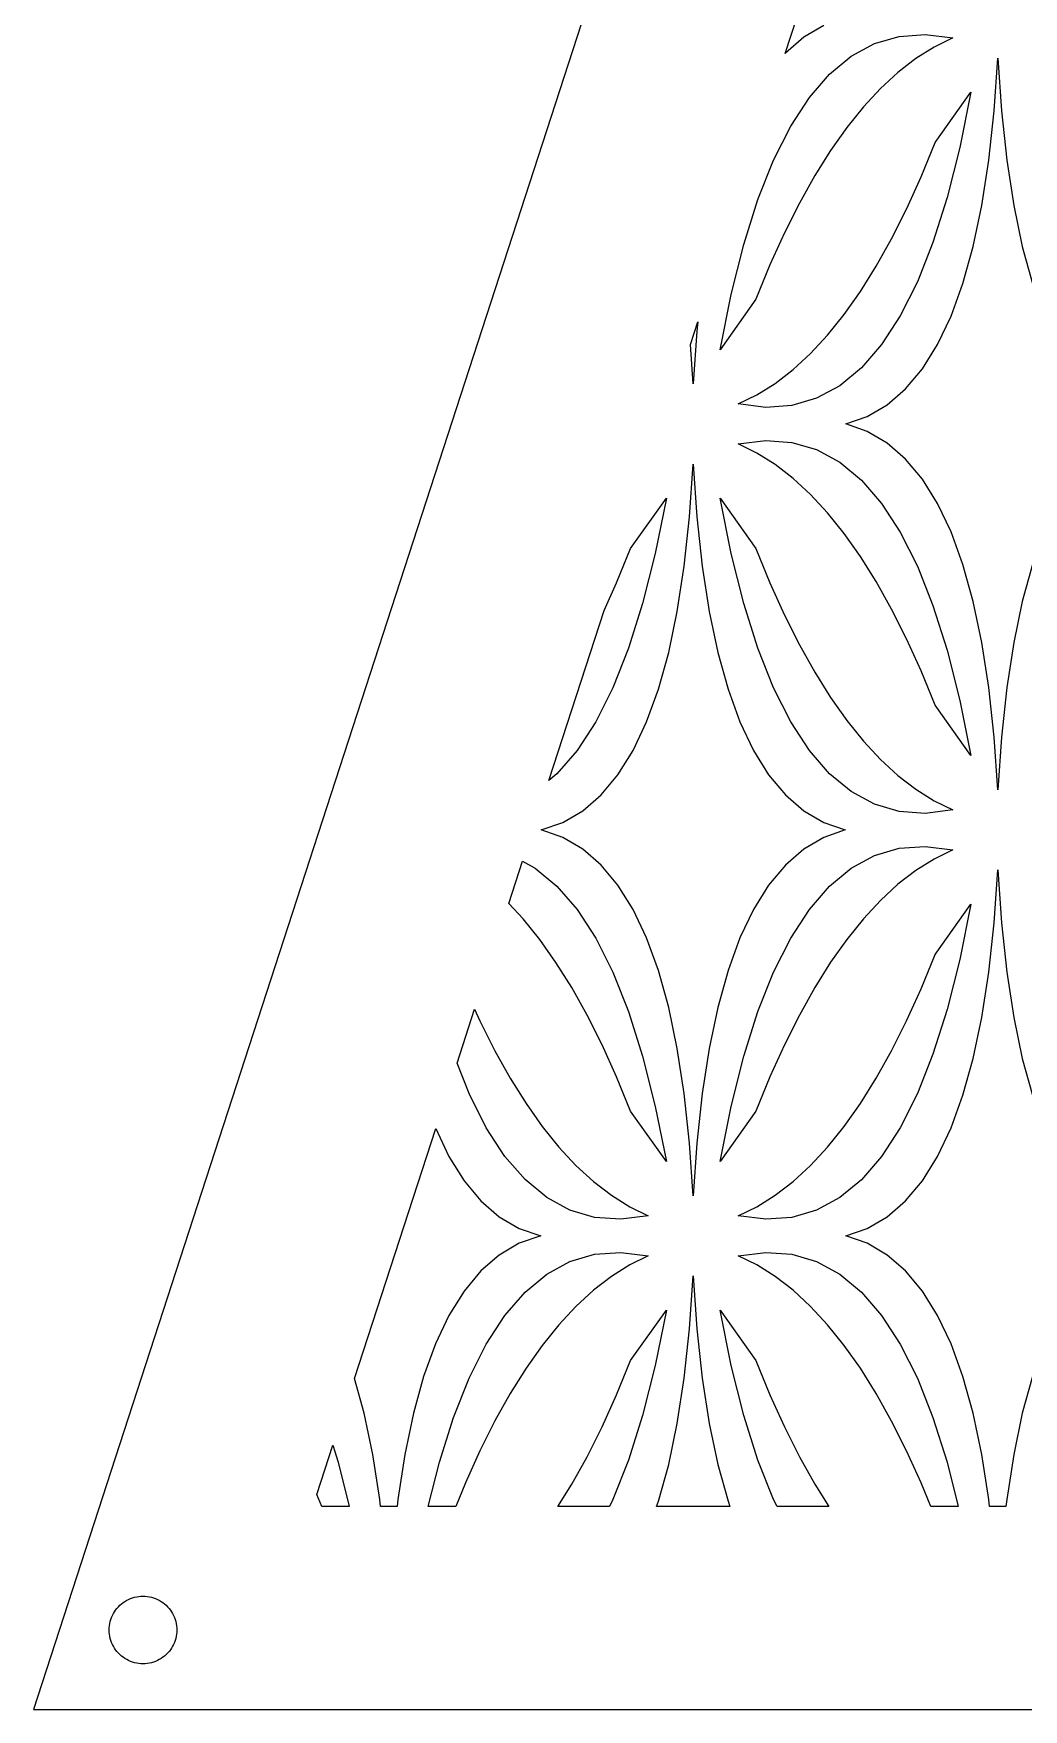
# Model space of a CAD drawing. Header units: metres. Extents: x 20 to 717, y 20 to 251.
# Drawn here: x 20 to 78.5, y 20 to 119.1 of the extents above; entities that cross this region are included whole.
import ezdxf

# ---------------------------------------------------------------- set-up
doc = ezdxf.new("R2010")
doc.units = ezdxf.units.M

msp = doc.modelspace()

# ---------------------------------------------------------------- linework, layer by layer
for p, q in [((95, 250.826), (20, 20)), ((64.4297, 117.907), (65.4902, 121.172)), ((66.7178, 119.559), (65.5332, 118.865)), ((69.7109, 118.483), (71.1689, 118.911)), ((71.1689, 118.911), (72.7168, 119.023)), ((72.7168, 119.023), (74.3447, 118.819)), ((64.4443, 117.925), (64.4297, 117.907)), ((65.5332, 118.865), (64.4443, 117.925)), ((68.3408, 117.738), (69.7109, 118.483)), ((73.2451, 118.278), (72.1611, 117.599)), ((74.3447, 118.819), (73.2451, 118.278)), ((67.0596, 116.677), (68.3408, 117.738)), ((72.1611, 117.599), (71.1016, 116.783)), ((76.7852, 114.51), (77, 117.632)), ((77, 117.632), (77.2158, 114.511)), ((65.8682, 115.299), (67.0596, 116.677)), ((71.1016, 116.783), (70.0684, 115.832)), ((64.7656, 113.604), (65.8682, 115.299)), ((70.0684, 115.832), (69.0586, 114.747)), ((73.2988, 112.63), (75.4092, 115.609)), ((75.4092, 115.609), (74.7559, 112.344)), ((69.0586, 114.747), (68.0762, 113.526)), ((76.4688, 111.59), (76.7852, 114.51)), ((77.2158, 114.511), (77.5312, 111.59)), ((63.752, 111.593), (64.7656, 113.604)), ((68.0762, 113.526), (67.1172, 112.171)), ((67.1172, 112.171), (66.1836, 110.681)), ((72.4658, 110.601), (73.2988, 112.63)), ((74.7559, 112.344), (74.0088, 109.382)), ((62.8271, 109.264), (63.752, 111.593)), ((76.0566, 108.916), (76.4688, 111.59)), ((77.5312, 111.59), (77.9434, 108.917)), ((66.1836, 110.681), (65.2754, 109.056)), ((71.6084, 108.705), (72.4658, 110.601)), ((61.9912, 106.619), (62.8271, 109.264)), ((65.2754, 109.056), (64.3926, 107.295)), ((74.0088, 109.382), (73.1729, 106.736)), ((70.7256, 106.945), (71.6084, 108.705)), ((75.5479, 106.49), (76.0566, 108.916)), ((77.9434, 108.917), (78.4531, 106.491)), ((64.3926, 107.295), (63.5342, 105.4)), ((61.2451, 103.656), (61.9912, 106.619)), ((69.8174, 105.319), (70.7256, 106.945)), ((73.1729, 106.736), (72.248, 104.408)), ((74.9424, 104.312), (75.5479, 106.49)), ((78.4531, 106.491), (79.0576, 104.312)), ((63.5342, 105.4), (62.7012, 103.37)), ((68.8828, 103.829), (69.8174, 105.319)), ((72.248, 104.408), (71.2344, 102.396)), ((74.2412, 102.382), (74.9424, 104.312)), ((60.5908, 100.391), (61.2451, 103.656)), ((62.7012, 103.37), (60.5908, 100.391)), ((67.9248, 102.474), (68.8828, 103.829)), ((66.9414, 101.253), (67.9248, 102.474)), ((71.2344, 102.396), (70.1318, 100.701)), ((73.4424, 100.699), (74.2412, 102.382)), ((58.8389, 100.701), (59.2754, 102.046)), ((59.2158, 101.49), (59, 98.3682)), ((59.2754, 102.046), (59.2158, 101.49)), ((65.9326, 100.168), (66.9414, 101.253)), ((59, 98.3682), (58.8389, 100.701)), ((64.8984, 99.2178), (65.9326, 100.168)), ((70.1318, 100.701), (68.9404, 99.3232)), ((72.5479, 99.2637), (73.4424, 100.699)), ((63.8398, 98.4014), (64.8984, 99.2178)), ((68.9404, 99.3232), (67.6592, 98.2617)), ((71.5557, 98.0752), (72.5479, 99.2637)), ((62.7559, 97.7217), (63.8398, 98.4014)), ((67.6592, 98.2617), (66.2891, 97.5166)), ((61.6562, 97.1816), (62.7559, 97.7217)), ((63.2832, 96.9775), (61.6562, 97.1816)), ((66.2891, 97.5166), (64.8311, 97.0889)), ((69.2832, 96.4424), (70.4678, 97.1348)), ((70.4678, 97.1348), (71.5557, 98.0752)), ((64.8311, 97.0889), (63.2832, 96.9775)), ((68.0107, 96), (69.2832, 96.4424)), ((69.2832, 95.5586), (68.0107, 96)), ((70.4678, 94.8652), (69.2832, 95.5586)), ((61.6562, 94.8193), (63.2832, 95.0234)), ((62.7559, 94.2783), (61.6562, 94.8193)), ((63.8398, 93.5986), (62.7559, 94.2783)), ((63.2832, 95.0234), (64.8311, 94.9121)), ((64.8311, 94.9121), (66.2891, 94.4834)), ((66.2891, 94.4834), (67.6592, 93.7383)), ((71.5557, 93.9258), (70.4678, 94.8652)), ((58.7842, 90.5098), (59, 93.6318)), ((59, 93.6318), (59.2158, 90.5107)), ((64.8984, 92.7832), (63.8398, 93.5986)), ((67.6592, 93.7383), (68.9404, 92.6777)), ((72.5479, 92.7373), (71.5557, 93.9258)), ((65.9326, 91.832), (64.8984, 92.7832)), ((68.9404, 92.6777), (70.1318, 91.2988)), ((73.4424, 91.3018), (72.5479, 92.7373)), ((55.2988, 88.6299), (57.4092, 91.6094)), ((57.4092, 91.6094), (56.7549, 88.3438)), ((61.2451, 88.3447), (60.5908, 91.6094)), ((60.5908, 91.6094), (62.7012, 88.6299)), ((66.9414, 90.7471), (65.9326, 91.832)), ((70.1318, 91.2988), (71.2354, 89.6035)), ((74.2412, 89.6182), (73.4424, 91.3018)), ((58.4688, 87.5898), (58.7842, 90.5098)), ((59.2158, 90.5107), (59.5312, 87.5898)), ((67.9248, 89.5264), (66.9414, 90.7471)), ((68.8838, 88.1709), (67.9248, 89.5264)), ((71.2354, 89.6035), (72.248, 87.5918)), ((74.9424, 87.6885), (74.2412, 89.6182)), ((54.4658, 86.6006), (55.2988, 88.6299)), ((56.7549, 88.3438), (56.0088, 85.3818)), ((61.9912, 85.3818), (61.2451, 88.3447)), ((62.7012, 88.6299), (63.5342, 86.6006)), ((58.0566, 84.916), (58.4688, 87.5898)), ((59.5312, 87.5898), (59.9434, 84.916)), ((69.8174, 86.6816), (68.8838, 88.1709)), ((72.248, 87.5918), (73.1729, 85.2637)), ((75.5479, 85.5098), (74.9424, 87.6885)), ((79.0576, 87.6885), (78.4531, 85.5107)), ((53.7266, 84.9668), (54.4658, 86.6006)), ((63.5342, 86.6006), (64.3926, 84.7051)), ((70.7256, 85.0557), (69.8174, 86.6816)), ((56.0088, 85.3818), (55.1729, 82.7363)), ((62.8271, 82.7373), (61.9912, 85.3818)), ((73.1729, 85.2637), (74.0088, 82.6182)), ((76.0566, 83.084), (75.5479, 85.5098)), ((78.4531, 85.5107), (77.9443, 83.085)), ((50.4648, 74.9297), (53.7266, 84.9668)), ((57.5479, 82.4902), (58.0566, 84.916)), ((59.9434, 84.916), (60.4521, 82.4912)), ((64.3926, 84.7051), (65.2754, 82.9453)), ((71.6084, 83.2949), (70.7256, 85.0557)), ((72.4658, 81.4004), (71.6084, 83.2949)), ((55.1729, 82.7363), (54.248, 80.4082)), ((56.9424, 80.3125), (57.5479, 82.4902)), ((60.4521, 82.4912), (61.0576, 80.3125)), ((63.752, 80.4082), (62.8271, 82.7373)), ((65.2754, 82.9453), (66.1836, 81.3193)), ((74.0088, 82.6182), (74.7559, 79.6562)), ((76.4697, 80.4111), (76.0566, 83.084)), ((77.9443, 83.085), (77.5312, 80.4111)), ((66.1836, 81.3193), (67.1172, 79.8291)), ((73.2988, 79.3711), (72.4658, 81.4004)), ((54.248, 80.4082), (53.2344, 78.3955)), ((56.2402, 78.3818), (56.9424, 80.3125)), ((61.0576, 80.3125), (61.7598, 78.3828)), ((64.7656, 78.3965), (63.752, 80.4082)), ((76.7852, 77.4902), (76.4697, 80.4111)), ((77.5312, 80.4111), (77.2158, 77.4902)), ((67.1172, 79.8291), (68.0752, 78.4736)), ((75.4092, 76.3906), (73.2988, 79.3711)), ((74.7559, 79.6562), (75.4092, 76.3906)), ((53.2344, 78.3955), (52.1318, 76.7012)), ((55.4424, 76.6992), (56.2402, 78.3818)), ((61.7598, 78.3828), (62.5576, 76.6992)), ((65.8682, 76.7012), (64.7656, 78.3965)), ((68.0752, 78.4736), (69.0586, 77.2529)), ((77, 74.3691), (76.7852, 77.4902)), ((77.2158, 77.4902), (77, 74.3691)), ((52.1318, 76.7012), (50.9404, 75.3223)), ((54.5479, 75.2637), (55.4424, 76.6992)), ((62.5576, 76.6992), (63.4521, 75.2637)), ((67.0596, 75.3232), (65.8682, 76.7012)), ((69.0586, 77.2529), (70.0674, 76.168)), ((50.9404, 75.3223), (50.4648, 74.9297)), ((68.3408, 74.2617), (67.0596, 75.3232)), ((70.0674, 76.168), (71.1016, 75.2178)), ((53.5557, 74.0752), (54.5479, 75.2637)), ((63.4521, 75.2637), (64.4443, 74.0752)), ((71.1016, 75.2178), (72.1602, 74.4023)), ((72.1602, 74.4023), (73.2451, 73.7217)), ((52.4678, 73.1348), (53.5557, 74.0752)), ((64.4443, 74.0752), (65.5332, 73.1348)), ((69.7109, 73.5166), (68.3408, 74.2617)), ((71.1689, 73.0889), (69.7109, 73.5166)), ((73.2451, 73.7217), (74.3447, 73.1816)), ((50.0098, 72), (51.2822, 72.4424)), ((51.2822, 72.4424), (52.4678, 73.1348)), ((65.5332, 73.1348), (66.7178, 72.4424)), ((66.7178, 72.4424), (67.9902, 72)), ((72.7168, 72.9775), (71.1689, 73.0889)), ((74.3447, 73.1816), (72.7168, 72.9775)), ((51.2822, 71.5586), (50.0098, 72)), ((52.4678, 70.8652), (51.2822, 71.5586)), ((66.7178, 71.5586), (65.5332, 70.8652)), ((67.9902, 72), (66.7178, 71.5586)), ((53.5557, 69.9248), (52.4678, 70.8652)), ((65.5332, 70.8652), (64.4443, 69.9248)), ((68.3408, 69.7383), (69.7109, 70.4834)), ((69.7109, 70.4834), (71.1689, 70.9121)), ((71.1689, 70.9121), (72.7168, 71.0234)), ((72.7168, 71.0234), (74.3447, 70.8193)), ((74.3447, 70.8193), (73.2451, 70.2783)), ((48.1006, 67.6514), (48.9111, 70.1455)), ((48.9111, 70.1455), (49.6592, 69.7383)), ((49.6592, 69.7383), (50.9404, 68.6777)), ((54.5479, 68.7373), (53.5557, 69.9248)), ((64.4443, 69.9248), (63.4531, 68.7373)), ((67.0596, 68.6777), (68.3408, 69.7383)), ((72.1611, 69.5986), (71.1016, 68.7832)), ((73.2451, 70.2783), (72.1611, 69.5986)), ((76.7852, 66.5098), (77, 69.6318)), ((77, 69.6318), (77.2158, 66.5107)), ((50.9404, 68.6777), (52.1318, 67.2988)), ((55.4424, 67.3018), (54.5479, 68.7373)), ((63.4531, 68.7373), (62.5576, 67.3018)), ((65.8682, 67.2988), (67.0596, 68.6777)), ((71.1016, 68.7832), (70.0684, 67.833)), ((48.9414, 66.7471), (48.1006, 67.6514)), ((70.0684, 67.833), (69.0586, 66.7471)), ((73.2988, 64.6299), (75.4092, 67.6094)), ((75.4092, 67.6094), (74.7559, 64.3438)), ((49.9248, 65.5264), (48.9414, 66.7471)), ((52.1318, 67.2988), (53.2354, 65.6035)), ((56.2402, 65.6182), (55.4424, 67.3018)), ((62.5576, 67.3018), (61.7598, 65.6182)), ((64.7656, 65.6035), (65.8682, 67.2988)), ((69.0586, 66.7471), (68.0762, 65.5273)), ((76.4688, 63.5889), (76.7852, 66.5098)), ((77.2158, 66.5107), (77.5312, 63.5889)), ((50.8838, 64.1709), (49.9248, 65.5264)), ((53.2354, 65.6035), (54.248, 63.5918)), ((56.9424, 63.6885), (56.2402, 65.6182)), ((61.7598, 65.6182), (61.0576, 63.6885)), ((63.752, 63.5928), (64.7656, 65.6035)), ((68.0762, 65.5273), (67.1172, 64.1719)), ((72.4658, 62.6006), (73.2988, 64.6299)), ((51.8174, 62.6807), (50.8838, 64.1709)), ((54.248, 63.5918), (55.1729, 61.2637)), ((57.5479, 61.5098), (56.9424, 63.6885)), ((61.0576, 63.6885), (60.4521, 61.5098)), ((62.8271, 61.2637), (63.752, 63.5928)), ((67.1172, 64.1719), (66.1836, 62.6807)), ((74.7559, 64.3438), (74.0088, 61.3818)), ((76.0566, 60.916), (76.4688, 63.5889)), ((77.5312, 63.5889), (77.9434, 60.916)), ((52.7256, 61.0547), (51.8174, 62.6807)), ((66.1836, 62.6807), (65.2754, 61.0557)), ((71.6084, 60.7051), (72.4658, 62.6006)), ((58.0566, 59.084), (57.5479, 61.5098)), ((60.4521, 61.5098), (59.9443, 59.085)), ((45.0352, 58.2158), (46.0732, 61.4111)), ((46.0732, 61.4111), (46.3926, 60.7051)), ((46.3926, 60.7051), (47.2754, 58.9453)), ((53.6084, 59.2949), (52.7256, 61.0547)), ((55.1729, 61.2637), (56.0088, 58.6182)), ((61.9912, 58.6191), (62.8271, 61.2637)), ((65.2754, 61.0557), (64.3926, 59.2959)), ((70.7256, 58.9453), (71.6084, 60.7051)), ((74.0088, 61.3818), (73.1729, 58.7363)), ((75.5479, 58.4902), (76.0566, 60.916)), ((77.9434, 60.916), (78.4531, 58.4912)), ((47.2754, 58.9453), (48.1836, 57.3193)), ((54.4658, 57.3994), (53.6084, 59.2949)), ((56.0088, 58.6182), (56.7549, 55.6562)), ((58.4688, 56.4111), (58.0566, 59.084)), ((59.9443, 59.085), (59.5312, 56.4111)), ((61.2451, 55.6562), (61.9912, 58.6191)), ((64.3926, 59.2959), (63.5342, 57.4004)), ((69.8174, 57.3193), (70.7256, 58.9453)), ((73.1729, 58.7363), (72.248, 56.4082)), ((74.9424, 56.3125), (75.5479, 58.4902)), ((78.4531, 58.4912), (79.0576, 56.3125)), ((45.752, 56.4082), (45.0352, 58.2158)), ((48.1836, 57.3193), (49.1172, 55.8291)), ((55.2988, 55.3711), (54.4658, 57.3994)), ((63.5342, 57.4004), (62.7012, 55.3701)), ((68.8828, 55.8291), (69.8174, 57.3193)), ((46.7656, 54.3965), (45.752, 56.4082)), ((49.1172, 55.8291), (50.0752, 54.4736)), ((56.7549, 55.6562), (57.4092, 52.3906)), ((58.7842, 53.4902), (58.4688, 56.4111)), ((59.5312, 56.4111), (59.2158, 53.4902)), ((60.5908, 52.3906), (61.2451, 55.6562)), ((67.9248, 54.4736), (68.8828, 55.8291)), ((72.248, 56.4082), (71.2344, 54.3955)), ((74.2412, 54.3818), (74.9424, 56.3125)), ((57.4092, 52.3906), (55.2988, 55.3711)), ((62.7012, 55.3701), (60.5908, 52.3906)), ((38.9756, 39.5684), (43.7773, 54.3457)), ((43.7773, 54.3457), (44.5576, 52.6992)), ((47.8691, 52.7012), (46.7656, 54.3965)), ((50.0752, 54.4736), (51.0596, 53.2529)), ((66.9414, 53.2529), (67.9248, 54.4736)), ((71.2344, 54.3955), (70.1318, 52.7012)), ((73.4424, 52.6982), (74.2412, 54.3818)), ((44.5576, 52.6992), (45.4521, 51.2627)), ((49.0596, 51.3232), (47.8691, 52.7012)), ((51.0596, 53.2529), (52.0674, 52.168)), ((59, 50.3691), (58.7842, 53.4902)), ((59.2158, 53.4902), (59, 50.3691)), ((65.9326, 52.168), (66.9414, 53.2529)), ((70.1318, 52.7012), (68.9404, 51.3223)), ((72.5479, 51.2627), (73.4424, 52.6982)), ((52.0674, 52.168), (53.1025, 51.2178)), ((64.8984, 51.2178), (65.9326, 52.168)), ((45.4521, 51.2627), (46.4443, 50.0752)), ((50.3408, 50.2617), (49.0596, 51.3232)), ((53.1025, 51.2178), (54.1602, 50.4023)), ((63.8398, 50.4014), (64.8984, 51.2178)), ((68.9404, 51.3223), (67.6592, 50.2617)), ((71.5557, 50.0752), (72.5479, 51.2627)), ((46.4443, 50.0752), (47.5332, 49.1348)), ((51.7109, 49.5166), (50.3408, 50.2617)), ((54.1602, 50.4023), (55.2451, 49.7217)), ((55.2451, 49.7217), (56.3447, 49.1816)), ((61.6562, 49.1816), (62.7559, 49.7217)), ((62.7559, 49.7217), (63.8398, 50.4014)), ((67.6592, 50.2617), (66.2891, 49.5166)), ((70.4678, 49.1348), (71.5557, 50.0752)), ((47.5332, 49.1348), (48.7178, 48.4424)), ((53.1689, 49.0889), (51.7109, 49.5166)), ((54.7178, 48.9775), (53.1689, 49.0889)), ((56.3447, 49.1816), (54.7178, 48.9775)), ((63.2832, 48.9775), (61.6562, 49.1816)), ((64.8311, 49.0889), (63.2832, 48.9775)), ((66.2891, 49.5166), (64.8311, 49.0889)), ((69.2832, 48.4424), (70.4678, 49.1348)), ((48.7178, 48.4424), (49.9902, 48)), ((49.9902, 48), (48.7178, 47.5586)), ((68.0107, 48), (69.2832, 48.4424)), ((69.2832, 47.5586), (68.0107, 48)), ((47.5332, 46.8652), (46.4443, 45.9248)), ((48.7178, 47.5586), (47.5332, 46.8652)), ((51.7109, 46.4834), (53.1689, 46.9111)), ((53.1689, 46.9111), (54.7178, 47.0234)), ((54.7178, 47.0234), (56.3447, 46.8193)), ((56.3447, 46.8193), (55.2451, 46.2783)), ((61.6562, 46.8193), (63.2832, 47.0234)), ((62.7559, 46.2783), (61.6562, 46.8193)), ((63.2832, 47.0234), (64.8311, 46.9111)), ((64.8311, 46.9111), (66.2891, 46.4834)), ((70.4678, 46.8652), (69.2832, 47.5586)), ((71.5557, 45.9248), (70.4678, 46.8652)), ((46.4443, 45.9248), (45.4531, 44.7373)), ((49.0596, 44.6777), (50.3408, 45.7383)), ((50.3408, 45.7383), (51.7109, 46.4834)), ((54.1611, 45.5986), (53.1025, 44.7832)), ((55.2451, 46.2783), (54.1611, 45.5986)), ((58.7842, 42.5098), (59, 45.6318)), ((59, 45.6318), (59.2158, 42.5098)), ((63.8398, 45.5986), (62.7559, 46.2783)), ((64.8984, 44.7832), (63.8398, 45.5986)), ((66.2891, 46.4834), (67.6592, 45.7383)), ((67.6592, 45.7383), (68.9404, 44.6777)), ((72.5479, 44.7373), (71.5557, 45.9248)), ((45.4531, 44.7373), (44.5576, 43.3018)), ((47.8691, 43.2988), (49.0596, 44.6777)), ((53.1025, 44.7832), (52.0684, 43.833)), ((65.9326, 43.832), (64.8984, 44.7832)), ((68.9404, 44.6777), (70.1318, 43.2988)), ((73.4424, 43.3008), (72.5479, 44.7373)), ((52.0684, 43.833), (51.0596, 42.7471)), ((55.2988, 40.6289), (57.4092, 43.6094)), ((57.4092, 43.6094), (56.7549, 40.3438)), ((61.2451, 40.3438), (60.5908, 43.6094)), ((60.5908, 43.6094), (62.7012, 40.6289)), ((66.9414, 42.7471), (65.9326, 43.832)), ((44.5576, 43.3018), (43.7598, 41.6182)), ((46.7656, 41.6035), (47.8691, 43.2988)), ((51.0596, 42.7471), (50.0762, 41.5273)), ((67.9248, 41.5264), (66.9414, 42.7471)), ((70.1318, 43.2988), (71.2354, 41.6035)), ((74.2412, 41.6182), (73.4424, 43.3008)), ((43.7598, 41.6182), (43.0576, 39.6885)), ((58.4688, 39.5889), (58.7842, 42.5098)), ((59.2158, 42.5098), (59.5312, 39.5889)), ((74.9424, 39.6885), (74.2412, 41.6182)), ((45.752, 39.5928), (46.7656, 41.6035)), ((50.0762, 41.5273), (49.1172, 40.1719)), ((54.4658, 38.5996), (55.2988, 40.6289)), ((62.7012, 40.6289), (63.5342, 38.6006)), ((68.8838, 40.1709), (67.9248, 41.5264)), ((71.2354, 41.6035), (72.248, 39.5918)), ((43.0576, 39.6885), (42.4531, 37.5098)), ((49.1172, 40.1719), (48.1836, 38.6807)), ((56.7549, 40.3438), (56.0088, 37.3818)), ((61.9912, 37.3818), (61.2451, 40.3438)), ((69.8174, 38.6807), (68.8838, 40.1709)), ((75.5479, 37.5098), (74.9424, 39.6885)), ((79.0576, 39.6885), (78.4531, 37.5098)), ((39.5479, 37.5098), (38.9756, 39.5684)), ((44.8281, 37.2637), (45.752, 39.5928)), ((48.1836, 38.6807), (47.2754, 37.0557)), ((58.0566, 36.916), (58.4688, 39.5889)), ((59.5312, 39.5889), (59.9434, 36.916)), ((70.7256, 37.0547), (69.8174, 38.6807)), ((72.248, 39.5918), (73.1729, 37.2637)), ((53.6084, 36.7051), (54.4658, 38.5996)), ((63.5342, 38.6006), (64.3926, 36.7051)), ((40.0566, 35.084), (39.5479, 37.5098)), ((42.4531, 37.5098), (41.9443, 35.084)), ((43.9922, 34.6191), (44.8281, 37.2637)), ((47.2754, 37.0557), (46.3926, 35.2949)), ((52.7256, 34.9443), (53.6084, 36.7051)), ((56.0088, 37.3818), (55.1729, 34.7363)), ((57.5479, 34.4902), (58.0566, 36.916)), ((59.9434, 36.916), (60.4521, 34.4902)), ((62.8271, 34.7373), (61.9912, 37.3818)), ((64.3926, 36.7051), (65.2754, 34.9453)), ((71.6084, 35.2949), (70.7256, 37.0547)), ((73.1729, 37.2637), (74.0088, 34.6182)), ((76.0566, 35.084), (75.5479, 37.5098)), ((78.4531, 37.5098), (77.9443, 35.084)), ((36.748, 32.7129), (37.6924, 35.6191)), ((37.6924, 35.6191), (38.0088, 34.6182)), ((40.4697, 32.4111), (40.0566, 35.084)), ((41.9443, 35.084), (41.5322, 32.4111)), ((46.3926, 35.2949), (45.5342, 33.4004)), ((51.8174, 33.3193), (52.7256, 34.9443)), ((55.1729, 34.7363), (54.248, 32.4082)), ((63.752, 32.4082), (62.8271, 34.7373)), ((65.2754, 34.9453), (66.1836, 33.3193)), ((72.4658, 33.3994), (71.6084, 35.2949)), ((76.4697, 32.4111), (76.0566, 35.084)), ((77.9443, 35.084), (77.5312, 32.4111)), ((38.0088, 34.6182), (38.6689, 32)), ((43.332, 32), (43.9922, 34.6191)), ((56.9424, 32.3125), (57.5479, 34.4902)), ((60.4521, 34.4902), (61.0576, 32.3125)), ((74.0088, 34.6182), (74.6689, 32)), ((37.041, 32), (36.748, 32.7129)), ((45.5342, 33.4004), (44.96, 32)), ((50.9902, 32), (51.8174, 33.3193)), ((66.1836, 33.3193), (67.0098, 32)), ((73.041, 32), (72.4658, 33.3994)), ((38.6689, 32), (37.041, 32)), ((40.5137, 32), (40.4697, 32.4111)), ((41.4873, 32), (40.5137, 32)), ((41.5322, 32.4111), (41.4873, 32)), ((44.96, 32), (43.332, 32)), ((54.043, 32), (50.9902, 32)), ((54.248, 32.4082), (54.043, 32)), ((56.8291, 32), (56.9424, 32.3125)), ((61.1709, 32), (56.8291, 32)), ((61.0576, 32.3125), (61.1709, 32)), ((63.958, 32), (63.752, 32.4082)), ((67.0098, 32), (63.958, 32)), ((74.6689, 32), (73.041, 32)), ((76.5137, 32), (76.4697, 32.4111)), ((77.4873, 32), (76.5137, 32)), ((77.5312, 32.4111), (77.4873, 32)), ((24.7197, 25.666), (24.7832, 25.7744)), ((24.7832, 25.7744), (24.8545, 25.8779)), ((24.8545, 25.8779), (24.9307, 25.9775)), ((24.9307, 25.9775), (25.0146, 26.0713)), ((25.0146, 26.0713), (25.1025, 26.1602)), ((25.1025, 26.1602), (25.1973, 26.2432)), ((25.1973, 26.2432), (25.2969, 26.3203)), ((25.2969, 26.3203), (25.4004, 26.3906)), ((25.4004, 26.3906), (25.5088, 26.4551)), ((25.5088, 26.4551), (25.6201, 26.5117)), ((25.6201, 26.5117), (25.7363, 26.5615)), ((25.7363, 26.5615), (25.8545, 26.6045)), ((25.8545, 26.6045), (25.9746, 26.6396)), ((25.9746, 26.6396), (26.0977, 26.667)), ((26.0977, 26.667), (26.2217, 26.6865)), ((26.2217, 26.6865), (26.3467, 26.6982)), ((26.3467, 26.6982), (26.4717, 26.7021)), ((26.4717, 26.7021), (26.5977, 26.6982)), ((26.5977, 26.6982), (26.7227, 26.6865)), ((26.7227, 26.6865), (26.8467, 26.667)), ((26.8467, 26.667), (26.9697, 26.6396)), ((26.9697, 26.6396), (27.0898, 26.6045)), ((27.0898, 26.6045), (27.208, 26.5615)), ((27.208, 26.5615), (27.3232, 26.5117)), ((27.3232, 26.5117), (27.4355, 26.4551)), ((27.4355, 26.4551), (27.5439, 26.3906)), ((27.5439, 26.3906), (27.6475, 26.3203)), ((27.6475, 26.3203), (27.7471, 26.2432)), ((27.7471, 26.2432), (27.8408, 26.1602)), ((27.8408, 26.1602), (27.9297, 26.0713)), ((27.9297, 26.0713), (28.0137, 25.9775)), ((28.0137, 25.9775), (28.0898, 25.8779)), ((28.0898, 25.8779), (28.1611, 25.7744)), ((28.1611, 25.7744), (28.2246, 25.666)), ((24.4717, 24.7021), (24.4766, 24.8281)), ((24.4766, 24.8281), (24.4883, 24.9531)), ((24.4883, 24.9531), (24.5078, 25.0771)), ((24.5078, 25.0771), (24.5352, 25.1992)), ((24.5352, 25.1992), (24.5703, 25.3203)), ((24.5703, 25.3203), (24.6123, 25.4385)), ((24.6123, 25.4385), (24.6621, 25.5537)), ((24.6621, 25.5537), (24.7197, 25.666)), ((28.2246, 25.666), (28.2822, 25.5537)), ((28.2822, 25.5537), (28.332, 25.4385)), ((28.332, 25.4385), (28.374, 25.3203)), ((28.374, 25.3203), (28.4092, 25.1992)), ((28.4092, 25.1992), (28.4365, 25.0771)), ((28.4365, 25.0771), (28.4561, 24.9531)), ((28.4561, 24.9531), (28.4678, 24.8281)), ((28.4678, 24.8281), (28.4717, 24.7021)), ((24.4766, 24.5771), (24.4717, 24.7021)), ((24.4883, 24.4512), (24.4766, 24.5771)), ((24.5078, 24.3271), (24.4883, 24.4512)), ((24.5352, 24.2051), (24.5078, 24.3271)), ((24.5703, 24.084), (24.5352, 24.2051)), ((24.6123, 23.9658), (24.5703, 24.084)), ((24.6621, 23.8506), (24.6123, 23.9658)), ((24.7197, 23.7393), (24.6621, 23.8506)), ((28.2822, 23.8506), (28.2246, 23.7393)), ((28.332, 23.9658), (28.2822, 23.8506)), ((28.374, 24.084), (28.332, 23.9658)), ((28.4092, 24.2051), (28.374, 24.084)), ((28.4365, 24.3271), (28.4092, 24.2051)), ((28.4561, 24.4512), (28.4365, 24.3271)), ((28.4678, 24.5771), (28.4561, 24.4512)), ((28.4717, 24.7021), (28.4678, 24.5771)), ((24.7832, 23.6309), (24.7197, 23.7393)), ((24.8545, 23.5264), (24.7832, 23.6309)), ((24.9307, 23.4277), (24.8545, 23.5264)), ((25.0146, 23.333), (24.9307, 23.4277)), ((25.1025, 23.2441), (25.0146, 23.333)), ((25.1973, 23.1611), (25.1025, 23.2441)), ((25.2969, 23.084), (25.1973, 23.1611)), ((25.4004, 23.0137), (25.2969, 23.084)), ((25.5088, 22.9492), (25.4004, 23.0137)), ((25.6201, 22.8926), (25.5088, 22.9492)), ((25.7363, 22.8428), (25.6201, 22.8926)), ((25.8545, 22.7998), (25.7363, 22.8428)), ((25.9746, 22.7646), (25.8545, 22.7998)), ((27.0898, 22.7998), (26.9697, 22.7646)), ((27.208, 22.8428), (27.0898, 22.7998)), ((27.3232, 22.8926), (27.208, 22.8428)), ((27.4355, 22.9492), (27.3232, 22.8926)), ((27.5439, 23.0137), (27.4355, 22.9492)), ((27.6475, 23.084), (27.5439, 23.0137)), ((27.7471, 23.1611), (27.6475, 23.084)), ((27.8408, 23.2441), (27.7471, 23.1611)), ((27.9297, 23.333), (27.8408, 23.2441)), ((28.0137, 23.4277), (27.9297, 23.333)), ((28.0898, 23.5264), (28.0137, 23.4277)), ((28.1611, 23.6309), (28.0898, 23.5264)), ((28.2246, 23.7393), (28.1611, 23.6309)), ((26.0977, 22.7373), (25.9746, 22.7646)), ((26.2217, 22.7178), (26.0977, 22.7373)), ((26.3467, 22.7061), (26.2217, 22.7178)), ((26.4717, 22.7021), (26.3467, 22.7061)), ((26.5977, 22.7061), (26.4717, 22.7021)), ((26.7227, 22.7178), (26.5977, 22.7061)), ((26.8467, 22.7373), (26.7227, 22.7178)), ((26.9697, 22.7646), (26.8467, 22.7373)), ((20, 20), (170, 20))]:
    msp.add_line(p, q)

doc.saveas('drawing.dxf')
